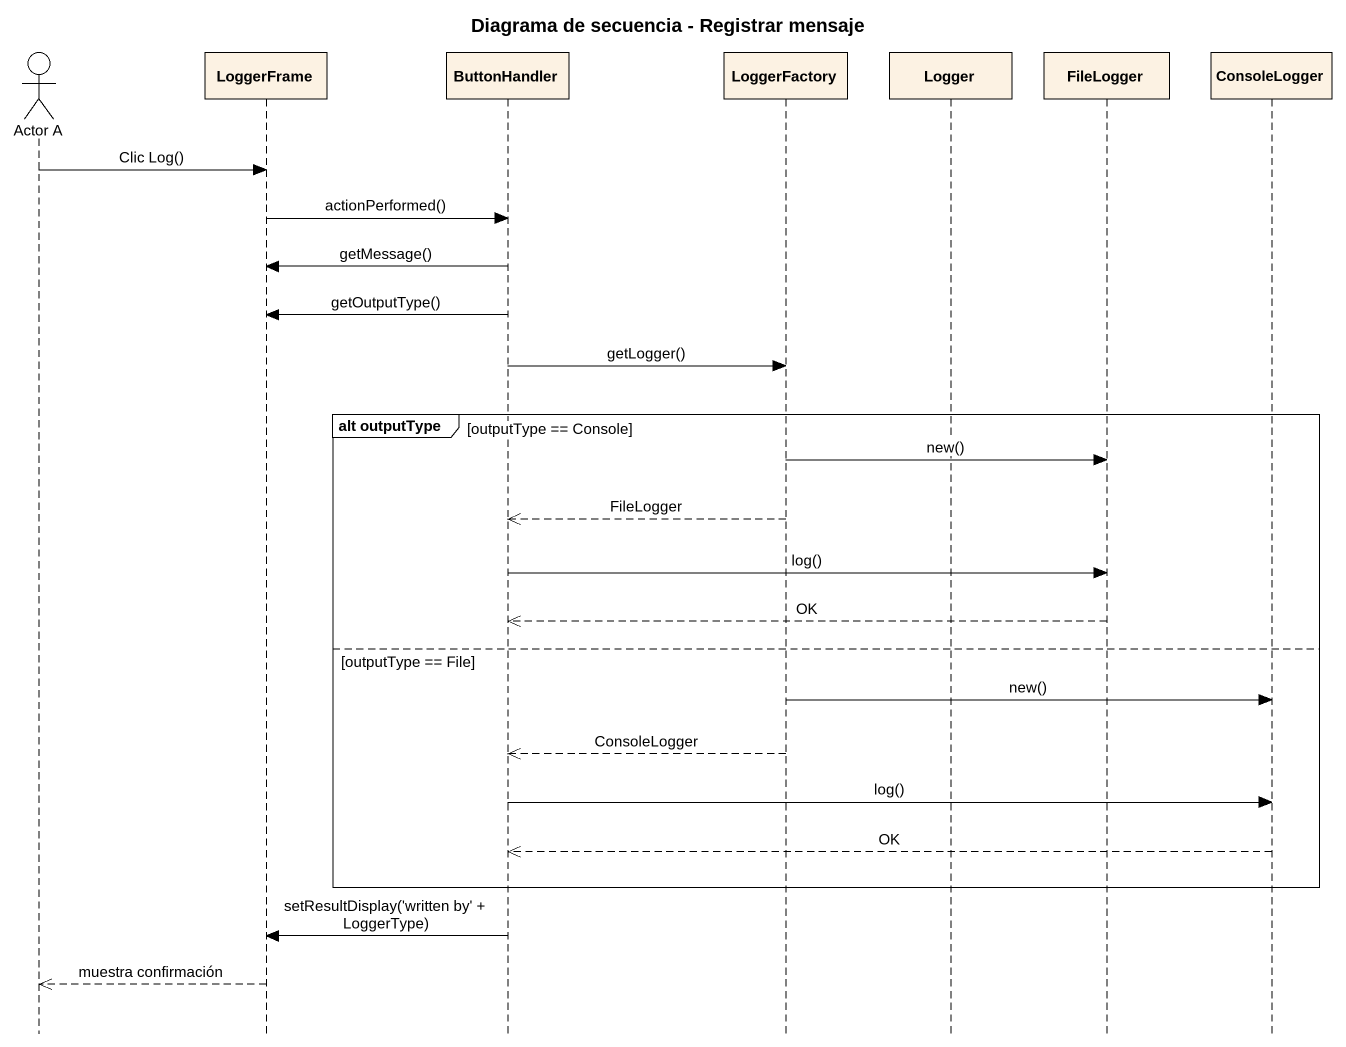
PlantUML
@startuml
title Diagrama de secuencia - Registrar mensaje
hide footbox
actor "Actor A" as Actor_A
participant LoggerFrame
participant ButtonHandler
participant LoggerFactory
participant Logger
participant FileLogger
participant ConsoleLogger

Actor_A -> LoggerFrame : Clic Log()
LoggerFrame -> ButtonHandler : actionPerformed()
ButtonHandler -> LoggerFrame : getMessage()
ButtonHandler -> LoggerFrame : getOutputType()
ButtonHandler -> LoggerFactory : getLogger()
group alt outputType [outputType == Console]
  LoggerFactory -> FileLogger : new()
  LoggerFactory -->> ButtonHandler : FileLogger
  ButtonHandler -> FileLogger : log()
  FileLogger -->> ButtonHandler : OK
else outputType == File
  LoggerFactory -> ConsoleLogger : new()
  LoggerFactory -->> ButtonHandler : ConsoleLogger
  ButtonHandler -> ConsoleLogger : log()
  ConsoleLogger -->> ButtonHandler : OK
end
ButtonHandler -> LoggerFrame : setResultDisplay('written by' + LoggerType)
LoggerFrame -->> Actor_A : muestra confirmación
@enduml
